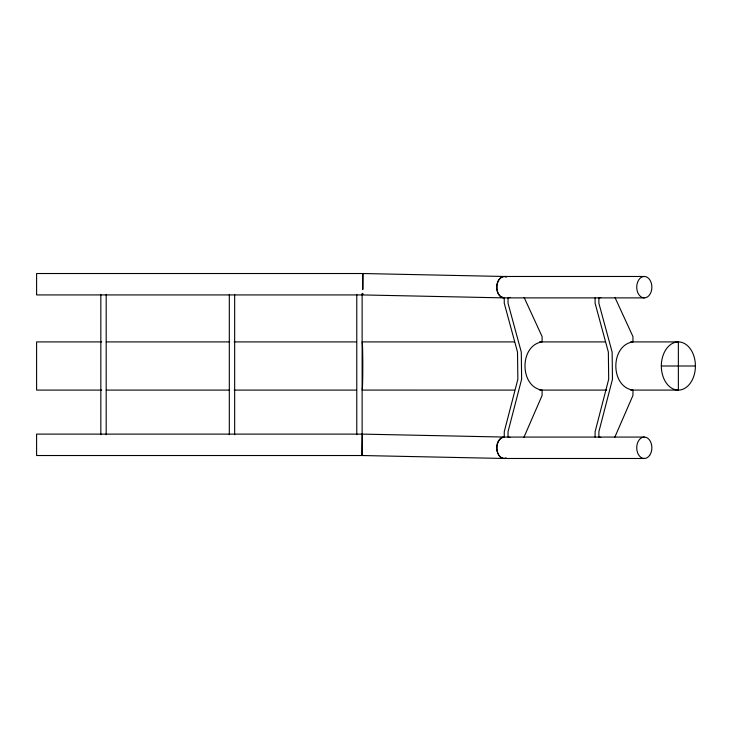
<?xml version="1.0" encoding="UTF-8"?>
<svg xmlns="http://www.w3.org/2000/svg" width="732" height="732" viewBox="0 0 732 732"><rect width="100%" height="100%" fill="white"/><g stroke="black" fill="none" stroke-linecap="round" stroke-linejoin="round"><path stroke-width="1.1" d="M362.615 293.495L362.605 294.932L36.6 294.932L36.6 273.521L362.77 273.521L362.77 289.579L362.926 273.521L504.522 276.486M362.13 434.113L36.6 434.113L36.6 455.524L361.974 455.524L362.294 434.113L504.522 437.068A10.705 7.347 -88.3 0 0 497.577 443.528A10.705 7.347 -88.3 0 0 498.867 455.231L500.349 456.96A10.705 7.347 -88.3 0 0 505.894 458.15M523.938 437.306L542.101 395.445L542.101 390.092C519.299 386.798 519.299 345.202 542.101 341.908L542.101 336.555L524.121 297.467M614.779 437.306L632.942 395.445L632.942 390.092C610.14 386.798 610.14 345.202 632.942 341.908L632.942 336.555L614.971 297.467M509.994 297.521L508.035 297.887L508.035 303.24L521.285 352.055L521.632 379.249L508.035 431.715L508.035 437.068L509.994 437.434M600.844 297.521L598.877 297.887L598.877 303.24L612.126 352.055L612.474 379.249L598.877 431.715L598.877 437.068L600.844 437.434M504.257 276.476L644.297 276.476M506.215 276.842A10.705 7.567 -90 0 0 497.696 281.829A10.705 7.567 -90 0 0 498.904 294.758L500.468 296.46L504.257 297.887L644.297 297.887A10.705 7.567 90 0 0 650.858 281.829A10.705 7.567 90 0 0 637.746 281.829A10.705 7.567 90 0 0 644.297 297.887M101.702 341.908L36.6 341.908L36.6 390.092L101.702 390.092M106.277 341.908L229.638 341.908M234.203 341.908L356.42 341.908M514.422 341.908L362.13 341.908A24.083 0.659 -90 0 1 362.788 366A24.083 0.659 -90 0 1 362.13 390.083L514.422 390.092M539.457 341.908L605.501 341.908M630.545 341.908L678.363 341.908L678.363 389.268M661.335 366L695.4 366M106.277 390.092L229.638 390.092M234.203 390.092L356.42 390.092M539.457 390.092L606.636 390.092M630.545 390.092L678.363 390.092A24.092 17.037 90 0 0 693.122 353.959A24.092 17.037 90 0 0 663.613 353.959A24.092 17.037 90 0 0 678.363 390.092M506.215 458.113A10.705 7.567 -90 0 1 500.468 457.043L498.904 455.341A10.705 7.567 -90 0 1 497.257 443.674A10.705 7.567 -90 0 1 504.257 437.068L644.297 437.068M504.257 458.479L644.297 458.479M503.982 458.47L362.13 455.524L362.13 293.331M595.098 297.887L595.098 303.24L608.347 352.055L608.695 379.249L595.098 431.715L595.098 437.068M504.257 297.887L504.257 303.24L517.506 352.055L517.853 379.249L504.257 431.715L504.257 437.068M362.77 293.495L362.77 294.932L503.982 297.887A10.705 7.366 -88.3 0 1 500.331 296.378L498.849 294.639A10.705 7.366 -88.3 0 1 498.007 281.701A10.705 7.366 -88.3 0 1 506.425 276.888M356.777 294.465L356.777 434.717M234.661 294.465L234.661 434.717M229.308 294.465L229.308 434.717M106.186 294.465L106.186 434.717M100.833 294.465L100.833 434.717M649.65 455.341A10.705 7.567 -90 0 0 646.264 437.434A10.705 7.567 -90 0 0 636.986 450.546A10.705 7.567 -90 0 0 649.65 455.341"/></g></svg>
